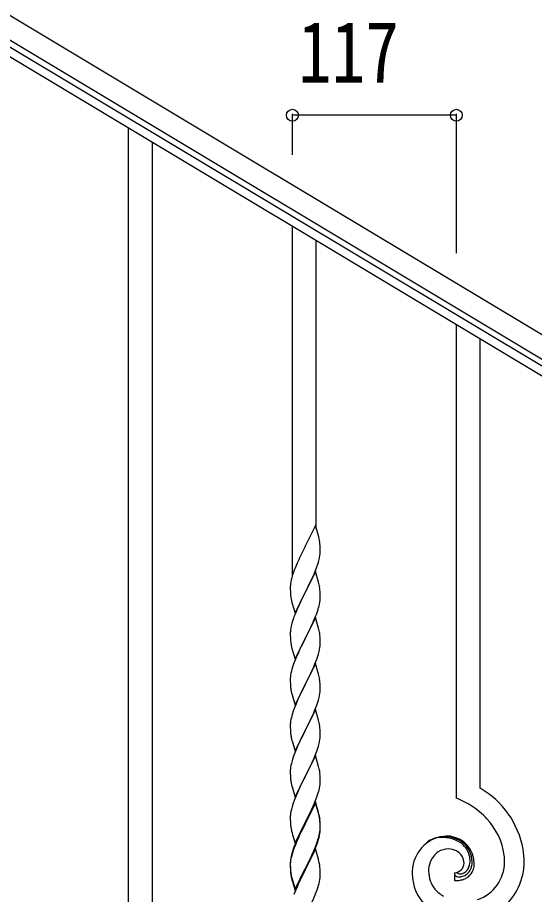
# Model space of a CAD drawing. Units: millimetres, scale not verified. Extents: x -4015 to 4015, y -2862 to 2860.
# Drawn here: x -1157 to -788, y -1283 to -657 of the extents above; entities that cross this region are included whole.
import ezdxf
from ezdxf.enums import TextEntityAlignment as Align

# ---------------------------------------------------------------- set-up
doc = ezdxf.new("R2010")
doc.units = ezdxf.units.MM
doc.header["$LTSCALE"] = 10
doc.layers.add('0-3_YKK_A1', color=4, linetype='Continuous')
doc.layers.add('0-4_YKK_D', color=6, linetype='Continuous')
doc.styles.add('ＭＳ ゴシック', font='')
doc.styles.get('ＭＳ ゴシック').set_extended_font_data('MS Gothic')

msp = doc.modelspace()

# ---------------------------------------------------------------- linework, layer by layer
at = {"layer": '0-3_YKK_A1'}
for p, q in [((-594.27, -996.45), (-1479.24, -465.55)), ((-601.99, -1009.31), (-1486.96, -478.41)), ((-1398.17, -536.34), (-646.07, -987.54)), ((-1401.25, -541.49), (-649.15, -992.68)), ((-1077.67, -1588.96), (-1077.67, -735.61)), ((-1060.67, -1599.16), (-1060.67, -745.81)), ((-960.67, -1054.5), (-960.67, -805.8)), ((-943.67, -1021.6), (-943.67, -816)), ((-843.67, -1214.25), (-843.67, -875.99)), ((-826.67, -1207.17), (-826.67, -886.18)), ((-961.87, -1135.93), (-961.73, -1136.91)), ((-961.87, -1168.79), (-961.73, -1169.78)), ((-961.87, -1267.4), (-961.73, -1268.39)), ((-844.95, -1267.54), (-844.95, -1273.17)), ((-843.22, -1267.44), (-843.26, -1267.4))]:
    msp.add_line(p, q, dxfattribs=at)
for points in [[(-944.27, -1019.56), (-951.5, -1034.41), (-951.84, -1035.08), (-954.45, -1040.28), (-955.55, -1042.58), (-956.22, -1044.01), (-957.33, -1046.47), (-958.8, -1050), (-959.39, -1051.52), (-960.11, -1053.54), (-960.75, -1055.53), (-961.17, -1056.99), (-961.53, -1058.41), (-961.82, -1059.8), (-962.04, -1061.13)], [(-941.54, -1029.1), (-941.88, -1027.68), (-944.27, -1019.56)], [(-961.87, -1070.19), (-961.73, -1071.18), (-961.55, -1072.13), (-961.45, -1072.6), (-961.24, -1073.54), (-960.99, -1074.5), (-958.72, -1082.14), (-951.5, -1067.29), (-951.33, -1066.95), (-949.61, -1063.57), (-947.22, -1058.64), (-945.67, -1055.22), (-945.23, -1054.22), (-944.19, -1051.69), (-943.23, -1049.16), (-942.55, -1047.16), (-942.09, -1045.68), (-941.57, -1043.75), (-941.26, -1042.36), (-941.02, -1041), (-940.86, -1039.71), (-940.8, -1038.88), (-940.78, -1038.08), (-940.78, -1036.93), (-940.83, -1035.21), (-940.89, -1033.96), (-941, -1032.55)], [(-944.27, -1052.43), (-951.5, -1067.29), (-951.84, -1067.96), (-954.66, -1073.6), (-956.22, -1076.88), (-957.33, -1079.35), (-958.8, -1082.87), (-959.57, -1084.9)], [(-941.54, -1061.97), (-941.76, -1061.03), (-942.01, -1060.07), (-944.27, -1052.43)], [(-962.17, -1062.41), (-962.21, -1063.22), (-962.22, -1063.62), (-962.2, -1065.48), (-962.17, -1066.49), (-962.12, -1067.43), (-962.04, -1068.6)], [(-940.8, -1071.75), (-940.78, -1070.95), (-940.78, -1069.81), (-940.83, -1068.08), (-940.89, -1066.83), (-941, -1065.42)], [(-941.69, -1077.1), (-941.36, -1075.69), (-941.09, -1074.32), (-940.9, -1073.01)], [(-961.24, -1106.41), (-960.99, -1107.37), (-958.72, -1115.01), (-951.5, -1100.16), (-951.33, -1099.83), (-949.61, -1096.44), (-948.11, -1093.38), (-946.99, -1091.04), (-945.88, -1088.59), (-944.81, -1086.08), (-943.61, -1083.04), (-942.88, -1081.03), (-942.39, -1079.53)], [(-960.6, -1087.91), (-961.04, -1089.38), (-961.53, -1091.29), (-961.82, -1092.67), (-962.04, -1094)], [(-944.27, -1085.29), (-951.5, -1100.16), (-951.66, -1100.49), (-954.45, -1106.02), (-955.77, -1108.79), (-956.22, -1109.75), (-957.97, -1113.72), (-959, -1116.25), (-959.57, -1117.77)], [(-941.54, -1094.83), (-941.76, -1093.9), (-942.01, -1092.94), (-944.27, -1085.29)], [(-962.17, -1095.28), (-962.21, -1096.09), (-962.22, -1096.49), (-962.2, -1098.35), (-962.17, -1099.36), (-962.12, -1100.3), (-962.02, -1101.74), (-961.87, -1103.06), (-961.73, -1104.05)], [(-961.24, -1139.28), (-960.92, -1140.48), (-958.72, -1147.88), (-951.5, -1133.02), (-951.33, -1132.69), (-949.61, -1129.31), (-948.11, -1126.25), (-946.99, -1123.9), (-945.45, -1120.46), (-944.6, -1118.45), (-943.23, -1114.9), (-942.55, -1112.9), (-942.09, -1111.42), (-941.57, -1109.49), (-941.26, -1108.1), (-941.02, -1106.74), (-940.86, -1105.45), (-940.8, -1104.62), (-940.78, -1103.82), (-940.78, -1102.67), (-940.83, -1100.95), (-940.89, -1099.7), (-941, -1098.29)], [(-944.27, -1118.17), (-951.5, -1133.02), (-951.84, -1133.7), (-954.66, -1139.34), (-956, -1142.14), (-957.33, -1145.08), (-958.6, -1148.1), (-959.39, -1150.13), (-960.11, -1152.15), (-960.9, -1154.63), (-961.42, -1156.55), (-961.73, -1157.95), (-961.97, -1159.3), (-962.13, -1160.6), (-962.19, -1161.43), (-962.22, -1162.23), (-962.2, -1164.09), (-962.17, -1165.1), (-962.12, -1166.04), (-962.04, -1167.2)], [(-960.6, -1120.77), (-961.04, -1122.24), (-961.42, -1123.68), (-961.73, -1125.08), (-961.97, -1126.43), (-962.13, -1127.73), (-962.19, -1128.56), (-962.22, -1129.36), (-962.2, -1131.22), (-962.17, -1132.23), (-962.12, -1133.17), (-962.04, -1134.33)], [(-941.54, -1127.71), (-941.76, -1126.77), (-942.01, -1125.81), (-944.27, -1118.17)], [(-961.24, -1172.15), (-960.99, -1173.1), (-960.92, -1173.35), (-958.72, -1180.75), (-951.5, -1165.89), (-951.33, -1165.56), (-948.55, -1160.02), (-947.44, -1157.72), (-946.77, -1156.29), (-945.45, -1153.33), (-944.6, -1151.31), (-943.23, -1147.77), (-942.55, -1145.77), (-942.09, -1144.29), (-941.57, -1142.36), (-941.26, -1140.97), (-941.02, -1139.61), (-940.86, -1138.32), (-940.8, -1137.49), (-940.78, -1136.69), (-940.78, -1135.54), (-940.83, -1133.82), (-940.89, -1132.57), (-941, -1131.16)], [(-944.27, -1151.03), (-951.5, -1165.89), (-951.66, -1166.22), (-954.66, -1172.21), (-956, -1175.01), (-957.33, -1177.95), (-958.8, -1181.48), (-959.57, -1183.51)], [(-941.54, -1160.57), (-941.76, -1159.63), (-942.01, -1158.68), (-944.27, -1151.03)], [(-961.45, -1204.08), (-961.24, -1205.02), (-960.92, -1206.22), (-958.72, -1213.62), (-951.5, -1198.76), (-951.33, -1198.43), (-946.77, -1189.16), (-945.45, -1186.2), (-944.19, -1183.17), (-943.23, -1180.64), (-942.55, -1178.63), (-942.09, -1177.16), (-941.57, -1175.23), (-941.26, -1173.83), (-941.02, -1172.48), (-940.86, -1171.19), (-940.8, -1170.36), (-940.78, -1169.56), (-940.78, -1168.41), (-940.83, -1166.68), (-940.89, -1165.44), (-941, -1164.03)], [(-944.27, -1183.91), (-951.5, -1198.76), (-951.66, -1199.09), (-953.38, -1202.48), (-955.55, -1206.92), (-956.67, -1209.33), (-957.33, -1210.82), (-958.8, -1214.35), (-959.39, -1215.87), (-960.11, -1217.89), (-960.9, -1220.36), (-961.42, -1222.29), (-961.73, -1223.69), (-961.97, -1225.04), (-962.13, -1226.34), (-962.19, -1227.17), (-962.22, -1227.97), (-962.2, -1229.83), (-962.17, -1230.84), (-962.12, -1231.78), (-962.04, -1232.94)], [(-960.6, -1186.51), (-960.9, -1187.5), (-961.42, -1189.42), (-961.73, -1190.82), (-961.97, -1192.17), (-962.13, -1193.47), (-962.19, -1194.3), (-962.22, -1195.09), (-962.2, -1196.96), (-962.17, -1197.97), (-962.12, -1198.91), (-962.04, -1200.07)], [(-941.54, -1193.44), (-941.76, -1192.5), (-942.01, -1191.55), (-944.27, -1183.91)], [(-940.8, -1203.22), (-940.78, -1202.42), (-940.78, -1201.28), (-940.83, -1199.55), (-940.89, -1198.31), (-941, -1196.89)], [(-961.45, -1236.94), (-961.24, -1237.88), (-960.92, -1239.08), (-960.56, -1240.35), (-958.72, -1246.49), (-951.5, -1231.63), (-951.33, -1231.3), (-949.61, -1227.91), (-947.66, -1223.93), (-946.99, -1222.51), (-945.88, -1220.06), (-944.6, -1217.05), (-943.42, -1214.01), (-942.71, -1212), (-942.24, -1210.51), (-941.69, -1208.57), (-941.36, -1207.16), (-941.09, -1205.79), (-940.9, -1204.48)], [(-944.27, -1217.69), (-951.5, -1232.54), (-951.84, -1233.22), (-954.45, -1238.41), (-955.77, -1241.18), (-956.22, -1242.14), (-957.33, -1244.6), (-958.6, -1247.63), (-959.39, -1249.65), (-960.11, -1251.67), (-960.9, -1254.15), (-961.42, -1256.08), (-961.73, -1257.47), (-961.97, -1258.83), (-962.13, -1260.12), (-962.19, -1260.95), (-962.22, -1261.75), (-962.2, -1263.61), (-962.17, -1264.62), (-962.12, -1265.56), (-962.04, -1266.73)], [(-944.27, -1216.77), (-951.5, -1231.63), (-951.84, -1232.3), (-955.11, -1238.86), (-956.22, -1241.23), (-957.33, -1243.69), (-958.8, -1247.22), (-959.57, -1249.25)], [(-941.54, -1226.31), (-941.76, -1225.37), (-942.01, -1224.42), (-944.27, -1216.77)], [(-941.54, -1227.23), (-941.88, -1225.81), (-942.07, -1225.09), (-944.27, -1217.69)], [(-941.57, -1240.97), (-941.26, -1239.57), (-941.02, -1238.22), (-940.86, -1236.92), (-940.8, -1236.09), (-940.78, -1235.29), (-940.78, -1234.15), (-940.83, -1232.42), (-940.89, -1231.18), (-941, -1229.76)], [(-940.8, -1237.01), (-940.78, -1236.21), (-940.78, -1235.07), (-940.83, -1233.34), (-940.89, -1232.09), (-941, -1230.68)], [(-941.69, -1242.36), (-941.36, -1240.95), (-941.09, -1239.58), (-940.9, -1238.27)], [(-961.5, -1270.49), (-961.24, -1271.67), (-960.99, -1272.63), (-960.48, -1274.4), (-958.72, -1280.27), (-951.5, -1265.42), (-951.33, -1265.09), (-949.61, -1261.7), (-948.11, -1258.64), (-947.22, -1256.77), (-945.67, -1253.35), (-945.23, -1252.35), (-944.19, -1249.82), (-943.06, -1246.79), (-942.39, -1244.79)], [(-961.24, -1270.75), (-960.92, -1271.95), (-958.72, -1279.36), (-951.5, -1264.5), (-951.33, -1264.17), (-948.11, -1257.73), (-946.77, -1254.9), (-945.45, -1251.94), (-944.19, -1248.91), (-943.23, -1246.38), (-942.71, -1244.87), (-942.24, -1243.38)], [(-960.6, -1252.25), (-961.04, -1253.72), (-961.53, -1255.63), (-961.82, -1257.01), (-962.04, -1258.35)], [(-944.27, -1250.56), (-951.5, -1265.42), (-951.66, -1265.75), (-954.45, -1271.28), (-956, -1274.53), (-957.33, -1277.48), (-959, -1281.51), (-959.57, -1283.03)], [(-941.54, -1260.1), (-941.76, -1259.16), (-942.07, -1257.96), (-942.14, -1257.71), (-944.27, -1250.56)], [(-962.17, -1259.62), (-962.21, -1260.44), (-962.22, -1260.83), (-962.2, -1262.69), (-962.17, -1263.7), (-962.12, -1264.64), (-962.04, -1265.81)], [(-940.8, -1269.88), (-940.78, -1269.08), (-940.78, -1267.94), (-940.83, -1266.21), (-940.89, -1264.96), (-941, -1263.55)], [(-941.69, -1275.23), (-941.36, -1273.82), (-941.09, -1272.45), (-940.9, -1271.14)], [(-961.24, -1304.54), (-960.99, -1305.5), (-958.72, -1313.15), (-951.5, -1298.29), (-951.33, -1297.96), (-949.61, -1294.57), (-948.11, -1291.51), (-947.22, -1289.64), (-945.67, -1286.22), (-945.23, -1285.22), (-944.19, -1282.69), (-943.06, -1279.66), (-942.39, -1277.66)]]:
    msp.add_lwpolyline(points, dxfattribs=at)
for centre, radius, start, end in [((-983.01, -1037.8), 42.37, 9.56725, 11.859), ((-985.86, -1037.41), 45.12, 6.17603, 8.46779), ((-930.23, -1065.02), 32.04, 173.03232, 175.32407), ((-983.01, -1070.67), 42.37, 9.56725, 11.859), ((-985.86, -1070.28), 45.12, 6.17603, 8.46779), ((-922.21, -1065.14), 39.98, 184.9569, 187.24866), ((-972.22, -1069.75), 31.49, 354.07159, 356.36334), ((-1002.79, -1060.82), 63.23, 342.78424, 345.07599), ((-884.97, -1112.15), 79.42, 159.93435, 162.22611), ((-930.23, -1097.89), 32.04, 173.03232, 175.32407), ((-983.13, -1103.54), 42.49, 9.53591, 11.82766), ((-985.73, -1103.14), 45, 6.19632, 8.48807), ((-902.36, -1092.98), 60.39, 190.55951, 192.85127), ((-884.97, -1145.02), 79.42, 159.93435, 162.22611), ((-983.01, -1136.41), 42.37, 9.56725, 11.859), ((-985.86, -1136.02), 45.12, 6.17603, 8.46779), ((-922.09, -1130.88), 40.1, 184.93791, 187.22967), ((-902.36, -1125.85), 60.39, 190.55951, 192.85127), ((-983.01, -1169.28), 42.37, 9.56725, 11.859), ((-985.86, -1168.88), 45.12, 6.17603, 8.46779), ((-922.21, -1163.75), 39.98, 184.9569, 187.24866), ((-902.36, -1158.72), 60.39, 190.55951, 192.85127), ((-884.97, -1210.76), 79.42, 159.93435, 162.22611), ((-983.01, -1202.15), 42.37, 9.56725, 11.859), ((-985.73, -1201.75), 45, 6.19632, 8.48807), ((-922.21, -1196.62), 39.98, 184.9569, 187.24866), ((-901.3, -1192.37), 61.29, 188.71993, 191.01168), ((-972.22, -1201.22), 31.49, 354.07159, 356.36334), ((-858.44, -1262.16), 63.51, 10.35161, 59.98129), ((-873.65, -1285.74), 77.52, 58.09207, 67.25451), ((-872.16, -1278.73), 70.83, 44.66413, 56.11375), ((-983.01, -1235.02), 42.37, 9.56725, 11.859), ((-983.01, -1235.93), 42.37, 9.56725, 11.859), ((-922.21, -1229.49), 39.98, 184.9569, 187.24866), ((-985.86, -1235.54), 45.12, 6.17603, 8.46779), ((-985.73, -1234.62), 45, 6.19632, 8.48807), ((-857.89, -1261.98), 48.94, 8.34117, 42.46423), ((-901.42, -1225.24), 61.16, 188.73999, 191.03175), ((-972.22, -1235.01), 31.49, 354.07159, 356.36334), ((-1002.79, -1226.08), 63.23, 342.78424, 345.07599), ((-1002.28, -1225.55), 62.63, 343.45857, 345.75033), ((-849.33, -1267.06), 25.8, 93.32071, 172.51621), ((-851.57, -1265.04), 23.35, 100.22055, 123.06293), ((-852.46, -1263.58), 21.64, 114.03797, 123.20041), ((-851.99, -1268.5), 26.37, 101.45833, 110.62077), ((-853.43, -1266.26), 23.91, 58.32221, 99.13811), ((-852.21, -1264.62), 22.83, 55.80231, 98.83418), ((-851.55, -1271.47), 30.18, 81.75927, 88.6327), ((-850.63, -1261.13), 19.82, 2.93287, 80.09305), ((-852.41, -1262.2), 19.96, 38.67582, 54.69252), ((-850.15, -1259.92), 17.81, 0.98782, 52.79888), ((-884.97, -1276.5), 79.42, 159.93435, 162.22611), ((-849.2, -1264.17), 13.7, 90.92404, 122.80248), ((-849.42, -1262.29), 11.81, 31.66932, 89.96618), ((-850.48, -1259.26), 16.65, 3.05544, 34.93388), ((-869.66, -1261.84), 74.52, 1.69315, 8.56658), ((-930.23, -1262.23), 32.04, 173.03232, 175.32407), ((-847.53, -1265.72), 15.91, 124.79717, 158.92023), ((-847.99, -1260.88), 9.87, 1.71703, 29.08813), ((-852.44, -1259.12), 18.61, 0.00912, 2.30088), ((-871.68, -1261.03), 62.52, 1.05985, 5.64291), ((-983.01, -1268.8), 42.37, 9.56725, 11.859), ((-985.86, -1268.41), 45.12, 6.17603, 8.46779), ((-825.8, -1268.94), 49.39, 173.90791, 178.49096), ((-842.87, -1266.79), 20.66, 160.79961, 179.0953), ((-845.19, -1260.48), 7.06, 271.94675, 359.15238), ((-844.41, -1259.32), 10.58, 325.36923, 341.38592), ((-846.84, -1258.95), 13, 343.25523, 359.27192), ((-845.78, -1259.63), 13.5, 335.76388, 344.92632), ((-847.66, -1259.58), 15.33, 346.5526, 353.42603), ((-853.81, -1259.36), 21.48, 354.73444, 359.31749), ((-847.8, -1260.08), 17.02, 340.14634, 347.01977), ((-853.74, -1259.49), 22.95, 348.90607, 353.48912), ((-880.33, -1258.74), 49.51, 356.11598, 358.40773), ((-837.64, -1259.71), 28.47, 288.78486, 359.66823), ((-840.27, -1258.96), 45.11, 311.69156, 359.13068), ((-922.09, -1262.35), 40.1, 184.93791, 187.22967), ((-922.21, -1263.27), 39.98, 184.9569, 187.24866), ((-907.32, -1260.15), 55.16, 188.50857, 190.80032), ((-902.36, -1257.32), 60.39, 190.55951, 192.85127), ((-972.22, -1267.88), 31.49, 354.07159, 356.36334), ((-832.93, -1266.92), 42.25, 180.97488, 194.7094), ((-841.85, -1265.81), 21.69, 181.73423, 218.09534), ((-843.62, -1268.5), 1.32, 181.57539, 199.87108), ((-843.09, -1268.18), 1.94, 203.42067, 212.58311), ((-842.95, -1267.95), 2.18, 215.66777, 222.5412), ((-842.09, -1266.97), 3.48, 224.95022, 229.53328), ((-842.08, -1266.7), 3.69, 232.11445, 236.6975), ((-841.55, -1265.57), 4.94, 238.78071, 243.36376), ((-841.69, -1265.46), 4.97, 245.32919, 252.20263), ((-840.89, -1264.98), 3.4, 226.51131, 265.10349), ((-841.53, -1264.18), 6.24, 254.40477, 279.51397), ((-840.99, -1262.81), 5.56, 268.11121, 274.98464), ((-841.16, -1262.82), 5.56, 276.75289, 283.62632), ((-844.89, -1248.53), 22.25, 281.37874, 283.6705), ((-841.94, -1260.58), 7.92, 285.26046, 301.27715), ((-842.21, -1260.65), 9.84, 285.20418, 332.64329), ((-843.04, -1259.76), 9.21, 304.50289, 322.79857), ((-843.46, -1259.04), 14.11, 295.31367, 306.76329), ((-842.58, -1261.47), 11.65, 310.46426, 337.83535), ((-1002.79, -1258.95), 63.23, 342.78424, 345.07599), ((-845.89, -1222.67), 50.51, 271.06686, 273.35861), ((-847.86, -1226.01), 47.35, 275.98289, 278.27465), ((-845.09, -1250.99), 22.25, 280.47205, 285.0551), ((-844.03, -1256.43), 16.72, 286.39497, 293.26841), ((-840.52, -1266.35), 35.15, 198.75741, 243.99714), ((-839.98, -1262.55), 25.21, 221.30967, 239.60535)]:
    msp.add_arc(centre, radius, start, end, dxfattribs=at)
at = {"layer": '0-4_YKK_D'}
for p, q in [((-960.67, -754.8), (-960.67, -725.64)), ((-843.67, -824.99), (-843.67, -725.64)), ((-843.67, -726.64), (-960.67, -726.64))]:
    msp.add_line(p, q, dxfattribs=at)
for centre in [(-960.67, -726.64), (-843.67, -726.64)]:
    msp.add_circle(centre, 4.25, dxfattribs=at)

# ---------------------------------------------------------------- texts
at = {"layer": '0-4_YKK_D', "style": 'ＭＳ ゴシック', "width": 0.8}
msp.add_text('117', height=43.99, dxfattribs=at).set_placement((-956.57, -716.64), align=Align.BOTTOM_LEFT)

doc.saveas('drawing.dxf')
